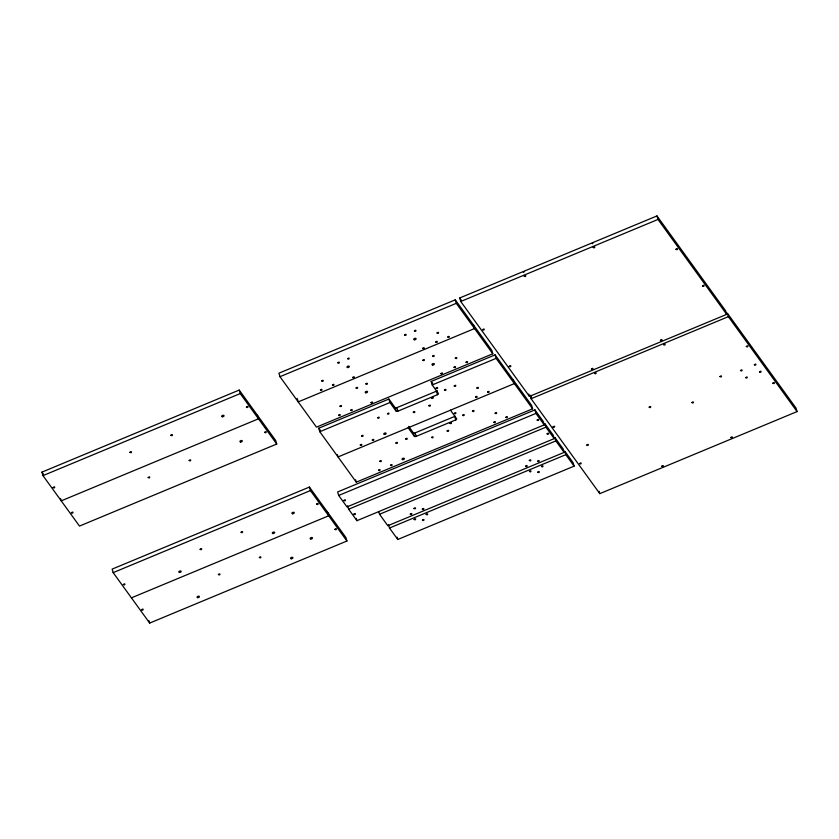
<?xml version="1.0" encoding="UTF-8"?>
<svg xmlns="http://www.w3.org/2000/svg" width="839" height="839" viewBox="0 0 839 839"><rect width="100%" height="100%" fill="white"/><g stroke="black" fill="none" stroke-linecap="round" stroke-linejoin="round"><path stroke-width="1.26" d="M592.282 243.75L592.816 243.362M523.4 272.318L524.039 271.983M455.262 299.827L278.936 373.177L279.964 376.69L316.471 427.135L492.797 353.785L491.769 350.283L455.262 299.827L456.29 303.34L492.797 353.785M459.709 297.981L656.968 215.927L725.662 310.86L726.689 314.363L529.44 396.417L460.737 301.484L459.709 297.981L461.24 300.089M41.95 472.126L239.199 390.072L275.706 440.517L276.734 444.03L79.485 526.074L42.978 475.629L41.95 472.126L43.471 474.224M279.964 376.69L456.29 303.34M460.737 301.484L657.986 219.44L726.689 314.363M42.978 475.629L240.227 393.575L276.734 444.03M318.757 428.215L388.887 399.039L395.033 407.523L396.05 411.026A1.468 0.818 -16.3 0 0 397.885 411.162L437.518 394.676A1.468 0.818 -16.3 0 0 438.357 393.439L432.211 384.954L431.194 381.441L495.083 354.866L531.59 405.31L532.618 408.824L356.292 482.163L319.785 431.718L318.757 428.215L320.278 430.313M319.785 431.718L389.915 402.542L396.05 411.026M432.211 384.954L496.111 358.368L532.618 408.824M395.033 407.523A1.468 0.818 -16.3 0 0 396.868 407.66L436.49 391.173A1.468 0.818 -16.3 0 0 437.287 390.575M408.677 426.38L413.281 432.746A1.468 0.818 -16.3 0 0 415.116 432.882L454.748 416.396A1.468 0.818 -16.3 0 0 455.074 416.228M408.173 427.775L414.309 436.259A1.468 0.818 -16.3 0 0 416.144 436.385L455.776 419.899A1.468 0.818 -16.3 0 0 456.605 418.661L450.47 410.177M309.392 487.071L112.143 569.115L113.171 572.628L149.678 623.073L346.927 541.019L345.899 537.516L309.392 487.071L310.42 490.574L346.927 541.019M113.171 572.628L310.42 490.574M531.097 398.714L728.346 316.66L797.05 411.592L599.801 493.647L531.097 398.714L530.07 395.2L531.601 397.308M534.915 409.893L337.656 491.948L338.683 495.461L346.979 506.924L544.238 424.87L543.211 421.367L534.915 409.893L535.932 413.407L544.238 424.87M338.683 495.461L535.932 413.407M131.419 597.85L328.678 515.796L327.65 512.293M348.636 509.21L545.895 427.166L554.191 438.629L356.942 520.683L348.636 509.21L347.619 505.707M379.522 514.265L555.848 440.926L564.144 452.389L387.817 525.728L379.522 514.265L378.84 511.926M389.485 528.025L565.811 454.675L574.107 466.148L397.78 539.487L389.485 528.025L388.457 524.522M431.194 381.441L432.725 383.559M797.05 411.592L796.022 408.09L727.329 313.157L728.346 316.66M656.968 215.927L657.986 219.44M599.109 491.308L599.801 493.647M574.107 466.148L573.079 462.635L564.783 451.172L565.811 454.675M564.144 452.389L563.126 448.875L554.82 437.413L555.848 440.926M554.191 438.629L553.163 435.116L544.868 423.653L545.895 427.166M528.759 394.078L529.44 396.417M513.342 380.088L514.37 383.591L338.044 456.94L337.351 454.602M495.083 354.866L496.111 358.368M473.511 325.05L474.538 328.563L298.212 401.912L297.184 398.399M454.748 416.396L455.776 419.899M436.49 391.173L437.518 394.676M415.116 432.882L416.144 436.385M413.281 432.746L414.309 436.259M396.868 407.66L397.885 411.162M388.887 399.039L389.915 402.542M397.099 537.149L397.78 539.487M355.61 479.824L356.292 482.163M356.25 518.345L356.942 520.683M257.458 415.295L258.485 418.797L61.226 500.852L60.544 498.513M239.199 390.072L240.227 393.575M148.996 620.734L149.678 623.073M53.172 487.501C54.986 489.315 55.468 485.225 53.172 487.501M71.42 512.723C73.245 514.538 73.727 510.458 71.42 512.723M129.93 452.284C131.754 454.109 132.237 450.019 129.93 452.284M123.364 584.489C125.179 586.314 125.672 582.224 123.364 584.489M148.188 477.506C150.003 479.331 150.496 475.241 148.188 477.506M141.613 609.722C143.438 611.537 143.92 607.446 141.613 609.722M170.894 435.242C172.719 437.067 173.201 432.976 170.894 435.242M189.153 460.475C190.967 462.289 191.46 458.199 189.153 460.475M200.122 549.283C201.947 551.097 202.43 547.007 200.122 549.283M218.381 574.505C220.196 576.32 220.688 572.24 218.381 574.505M246.414 407.114C248.229 408.939 248.722 404.849 246.414 407.114M241.087 532.241C242.911 534.065 243.394 529.975 241.087 532.241M264.673 432.337C266.487 434.162 266.97 430.071 264.673 432.337M259.345 557.463C261.16 559.288 261.653 555.198 259.345 557.463M320.435 389.978C322.26 391.803 322.742 387.712 320.435 389.978M321.725 380.948C323.539 382.762 324.022 378.672 321.725 380.948M316.607 504.113C318.432 505.927 318.914 501.837 316.607 504.113M332.464 384.975C334.279 386.8 334.761 382.71 332.464 384.975M337.813 362.763C339.638 364.577 340.12 360.487 337.813 362.763M338.694 415.2C340.508 417.025 341.001 412.935 338.694 415.2M339.973 406.17C341.798 407.985 342.281 403.895 339.973 406.17M334.866 529.336C336.68 531.15 337.163 527.06 334.866 529.336M347.608 358.683C349.433 360.508 349.915 356.418 347.608 358.683M343.896 500.443C345.72 502.267 346.203 498.177 343.896 500.443M350.712 410.198C352.537 412.022 353.02 407.932 350.712 410.198M352.768 377.424C354.593 379.238 355.075 375.159 352.768 377.424M356.072 387.985C357.886 389.799 358.379 385.72 356.072 387.985M353.859 514.202C355.673 516.027 356.156 511.937 353.859 514.202M360.267 445.016C362.081 446.83 362.574 442.74 360.267 445.016M361.546 435.976C363.36 437.79 363.853 433.711 361.546 435.976M365.867 383.905C367.681 385.73 368.174 381.64 365.867 383.905M371.027 402.647C372.841 404.471 373.334 400.381 371.027 402.647M372.285 440.014C374.11 441.828 374.593 437.738 372.285 440.014M377.644 417.791C379.459 419.615 379.952 415.525 377.644 417.791M378.515 470.239C380.34 472.053 380.822 467.963 378.515 470.239M379.805 461.198C381.619 463.023 382.102 458.933 379.805 461.198M387.44 413.721C389.254 415.536 389.747 411.446 387.44 413.721M390.544 465.236C392.358 467.05 392.841 462.96 390.544 465.236M395.893 443.013C397.717 444.838 398.2 440.748 395.893 443.013M404.608 334.981C406.422 336.796 406.915 332.705 404.608 334.981M405.688 438.944C407.513 440.758 407.995 436.679 405.688 438.944M414.403 330.902C416.217 332.726 416.71 328.636 414.403 330.902M413.291 412.211C415.106 414.036 415.588 409.946 413.291 412.211M410.292 514.15C412.117 515.964 412.599 511.874 410.292 514.15M422.678 348.342C424.503 350.167 424.985 346.077 422.678 348.342M413.984 508.434C415.808 510.259 416.291 506.169 413.984 508.434M422.856 360.204C424.681 362.018 425.163 357.928 422.856 360.204M414.109 519.425C415.934 521.239 416.417 517.149 414.109 519.425M422.321 509.147C424.135 510.961 424.618 506.871 422.321 509.147M428.876 405.73C430.701 407.544 431.131 403.496 428.876 405.73M422.447 520.128C424.261 521.952 424.754 517.862 422.447 520.128M432.651 356.124C434.476 357.949 434.959 353.859 432.651 356.124M431.676 398.001C433.501 399.825 433.983 395.735 431.676 398.001M435.766 342.008C437.58 343.822 438.063 339.743 435.766 342.008M437.046 332.968C438.86 334.792 439.353 330.702 437.046 332.968M426.139 514.422C427.953 516.237 428.435 512.147 426.139 514.422M431.54 437.434C433.364 439.258 433.847 435.168 431.54 437.434M436.102 388.111C437.927 389.925 438.409 385.835 436.102 388.111M440.936 373.565C442.751 375.39 443.233 371.299 440.936 373.565M444.429 390.009C446.254 391.834 446.736 387.744 444.429 390.009M447.785 337.005C449.599 338.83 450.092 334.74 447.785 337.005M447.124 430.952C448.949 432.777 449.431 428.687 447.124 430.952M449.935 423.223C451.749 425.048 452.231 420.958 449.935 423.223M454.014 367.23C455.839 369.055 456.322 364.965 454.014 367.23M455.294 358.19C457.119 360.015 457.601 355.925 455.294 358.19M454.224 385.94C456.049 387.754 456.531 383.664 454.224 385.94M454.36 413.333C456.175 415.148 456.657 411.058 454.36 413.333M462.688 415.232C464.502 417.056 464.995 412.966 462.688 415.232M466.033 362.228C467.858 364.053 468.34 359.962 466.033 362.228M472.483 411.162C474.297 412.977 474.79 408.887 472.483 411.162M475.587 397.036C477.412 398.861 477.894 394.77 475.587 397.036M476.867 388.006C478.691 389.82 479.174 385.73 476.867 388.006M482.708 329.633C484.533 331.457 485.015 327.367 482.708 329.633M487.606 392.044C489.431 393.858 489.913 389.768 487.606 392.044M493.846 422.269C495.66 424.083 496.143 419.993 493.846 422.269M495.125 413.228C496.94 415.043 497.433 410.963 495.125 413.228M505.865 417.266C507.679 419.081 508.172 414.99 505.865 417.266M509.263 366.328C511.087 368.143 511.57 364.053 509.263 366.328M524.218 276.125C526.043 277.94 526.525 273.86 524.218 276.125M525.623 466.18C527.437 467.994 527.92 463.904 525.623 466.18M529.304 460.464C531.129 462.289 531.611 458.199 529.304 460.464M529.44 471.445C531.255 473.269 531.737 469.179 529.44 471.445M537.149 420.066C538.963 421.881 539.446 417.791 537.149 420.066M537.642 461.177C539.467 462.992 539.949 458.902 537.642 461.177M537.768 472.158C539.592 473.983 540.075 469.892 537.768 472.158M541.459 466.453C543.273 468.267 543.766 464.177 541.459 466.453M547.101 433.826C548.916 435.64 549.409 431.55 547.101 433.826M553.069 426.862C554.894 428.677 555.376 424.597 553.069 426.862M579.623 463.548C581.437 465.372 581.93 461.282 579.623 463.548M593.236 247.411C595.061 249.235 595.543 245.145 593.236 247.411M586.797 445.048C588.621 446.872 589.104 442.782 586.797 445.048M591.432 368.992C593.246 370.817 593.729 366.727 591.432 368.992M594.578 373.345C596.403 375.169 596.833 371.111 594.578 373.345M649.176 407.167C651.001 408.992 651.484 404.901 649.176 407.167M660.44 340.288C662.265 342.102 662.747 338.012 660.44 340.288M663.597 344.64C665.411 346.465 665.904 342.375 663.597 344.64M661.782 466.222C663.607 468.036 664.089 463.946 661.782 466.222M675.961 249.256C677.776 251.071 678.258 246.981 675.961 249.256M691.881 402.531C693.696 404.356 694.189 400.266 691.881 402.531M702.505 285.942C704.33 287.767 704.812 283.676 702.505 285.942M719.977 376.522C721.802 378.347 722.285 374.257 719.977 376.522M730.8 437.507C732.625 439.332 733.108 435.242 730.8 437.507M740.533 370.513C742.358 372.327 742.84 368.237 740.533 370.513M746.322 346.476C748.136 348.3 748.619 344.21 746.322 346.476M745.682 377.623C747.497 379.438 747.989 375.348 745.682 377.623M754.345 364.766C756.159 366.591 756.642 362.5 754.345 364.766M759.484 371.876C761.309 373.701 761.791 369.611 759.484 371.876M772.866 383.171C774.691 384.986 775.121 380.937 772.866 383.171M402.71 459.657A1.217 0.682 -16.3 0 0 404.377 458.629A1.217 0.682 -16.3 0 0 402.51 458.493A1.217 0.682 -16.3 0 0 402.71 459.657M365.888 392.778A1.217 0.682 -16.3 0 0 367.566 391.75A1.217 0.682 -16.3 0 0 365.699 391.614A1.217 0.682 -16.3 0 0 365.888 392.778M432.683 364.996A1.217 0.682 -16.3 0 0 434.361 363.969A1.217 0.682 -16.3 0 0 432.484 363.832A1.217 0.682 -16.3 0 0 432.683 364.996M240.625 441.975A1.217 0.682 -16.3 0 0 242.303 440.936A1.217 0.682 -16.3 0 0 240.426 440.8A1.217 0.682 -16.3 0 0 240.625 441.975M292.57 513.741A1.217 0.682 -16.3 0 0 294.237 512.713A1.217 0.682 -16.3 0 0 292.371 512.577A1.217 0.682 -16.3 0 0 292.57 513.741M272.99 533.52A1.217 0.682 -16.3 0 0 274.668 532.492A1.217 0.682 -16.3 0 0 272.79 532.356A1.217 0.682 -16.3 0 0 272.99 533.52M179.483 572.418A1.217 0.682 -16.3 0 0 181.161 571.39A1.217 0.682 -16.3 0 0 179.284 571.254A1.217 0.682 -16.3 0 0 179.483 572.418M222.377 416.752A1.217 0.682 -16.3 0 0 224.044 415.714A1.217 0.682 -16.3 0 0 222.178 415.578A1.217 0.682 -16.3 0 0 222.377 416.752M310.818 538.963A1.217 0.682 -16.3 0 0 312.496 537.935A1.217 0.682 -16.3 0 0 310.629 537.799A1.217 0.682 -16.3 0 0 310.818 538.963M291.248 558.743A1.217 0.682 -16.3 0 0 292.916 557.715A1.217 0.682 -16.3 0 0 291.049 557.578A1.217 0.682 -16.3 0 0 291.248 558.743M197.742 597.641A1.217 0.682 -16.3 0 0 199.409 596.613A1.217 0.682 -16.3 0 0 197.543 596.477A1.217 0.682 -16.3 0 0 197.742 597.641M347.64 367.555A1.217 0.682 -16.3 0 0 349.318 366.528A1.217 0.682 -16.3 0 0 347.44 366.391A1.217 0.682 -16.3 0 0 347.64 367.555M414.424 339.774A1.217 0.682 -16.3 0 0 416.102 338.746A1.217 0.682 -16.3 0 0 414.235 338.61A1.217 0.682 -16.3 0 0 414.424 339.774M384.451 434.434A1.217 0.682 -16.3 0 0 386.129 433.406A1.217 0.682 -16.3 0 0 384.252 433.27A1.217 0.682 -16.3 0 0 384.451 434.434"/></g></svg>
